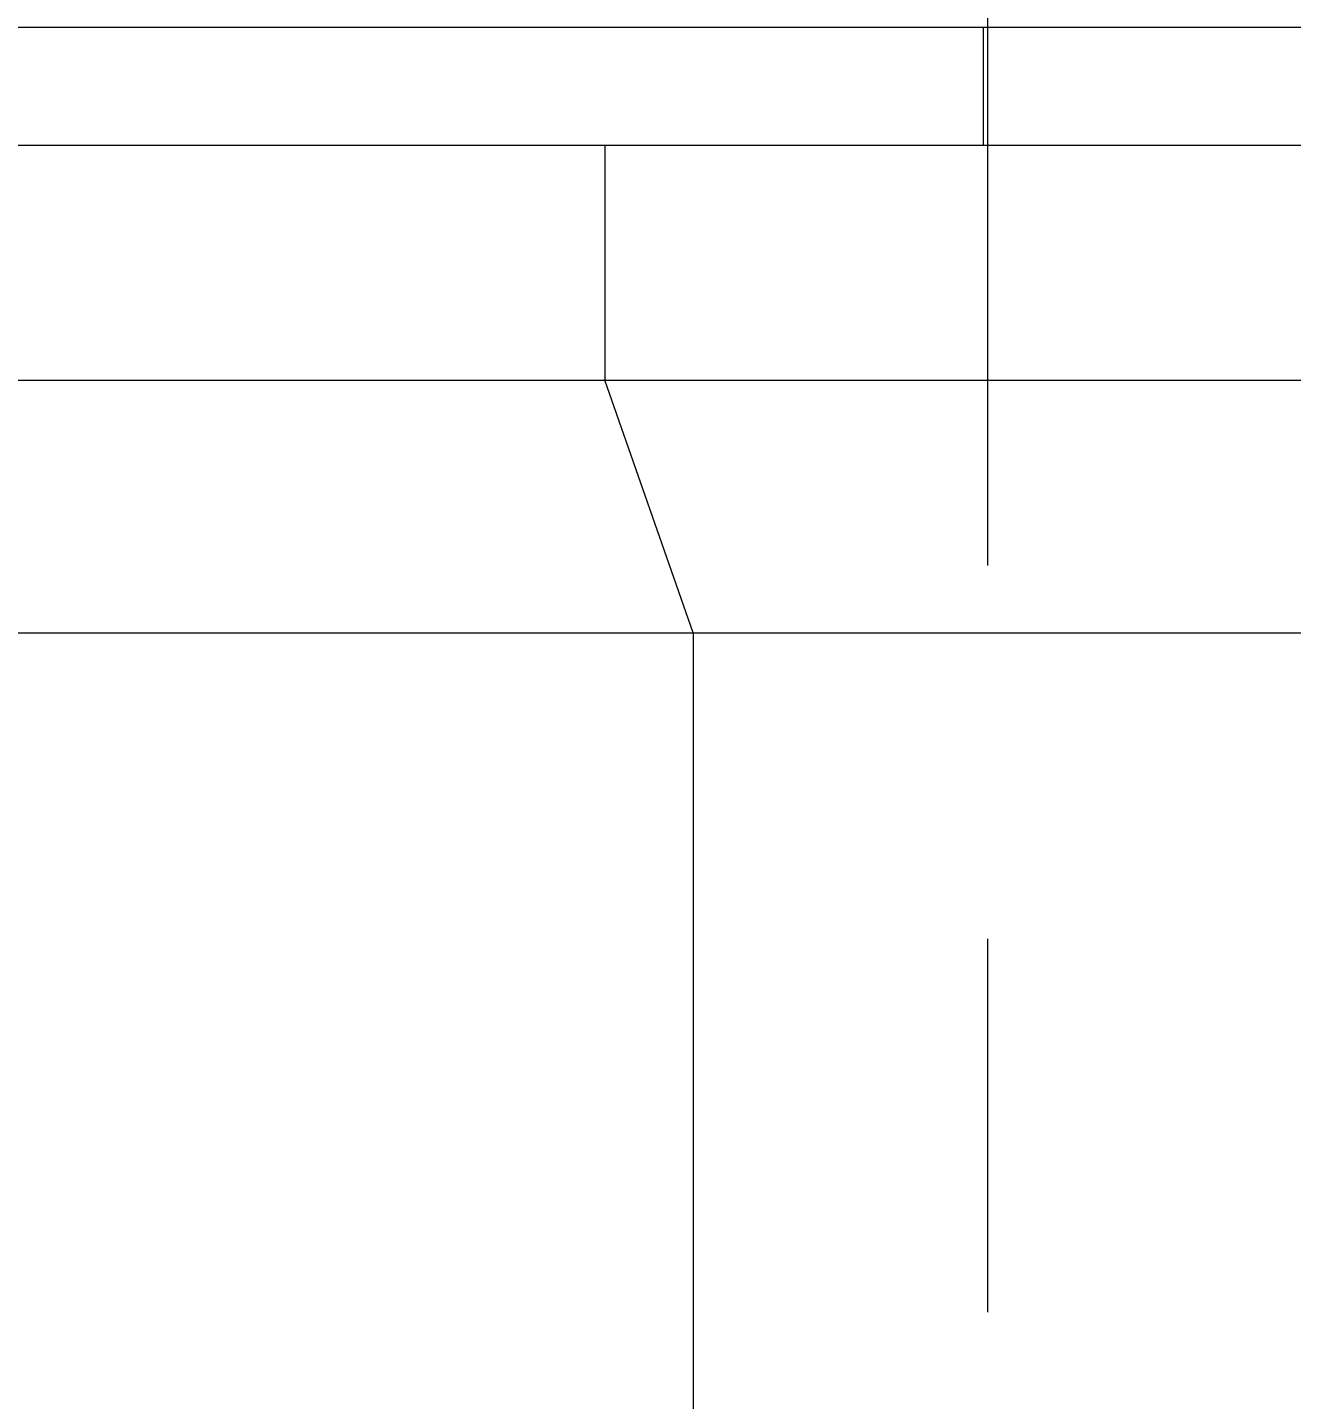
# Model space of a CAD drawing. Header units: millimetres. Extents: x 15183 to 15777, y -3358 to -2518.
# Drawn here: x 15661.03 to 15682.53, y -3077.93 to -3054.59 of the extents above; entities that cross this region are included whole.
import ezdxf

# ---------------------------------------------------------------- set-up
doc = ezdxf.new("R2010")
doc.units = ezdxf.units.MM
doc.linetypes.add('CENTERX2', pattern=[101.6, 63.5, -12.7, 12.7, -12.7])
doc.layers.add('CENTER', color=1, linetype='CENTERX2', lineweight=15)
doc.layers.add('DIM_', color=5, linetype='Continuous', lineweight=9)
doc.styles.get("Standard").update_dxf_attribs({"font": 'arial.ttf'})
doc.dimstyles.new('사본(2) STANDARD', dxfattribs={"dimscale": 0, "dimtxt": 4, "dimasz": 4, "dimexe": 1.25, "dimexo": 0.625, "dimgap": 1.5, "dimtad": 3, "dimtih": 1, "dimtoh": 1, "dimdec": 1, "dimzin": 9, "dimdsep": 46, "dimtxsty": 'Standard', "dimcen": 2.5, "dimclrd": 5, "dimclre": 5, "dimclrt": 5, "dimadec": 0, "dimazin": 0, "dimtfac": 1, "dimtdec": 1, "dimtmove": 0, "dimatfit": 3, "dimfxl": 1.25, "dimtfill": 1, "dimtolj": 1, "dimtzin": 0, "dimarcsym": 0})

# ---------------------------------------------------------------- blocks, each defined once
blk = doc.blocks.new('*D3')
at = {"layer": 'Defpoints', "color": 0, "transparency": 16777216}
for p in [(15499.23, -2698.977, 0), (15677.36, -2727.19, 0), (15544.69, -2774.914), (15389.532, -3036.59, 0), (15677.36, -3115.614, 0)]:
    blk.add_point(p, dxfattribs=at)
at = {"layer": 'DIM_', "color": 5, "lineweight": -2, "transparency": 16777216}
for start, end in [(252.718322, 260.183538), (261.814624, 269.281678)]:
    blk.add_arc((15677.36, -2150.747), 638.111, start, end, dxfattribs=at)
at = {"layer": 'DIM_', "color": 5, "transparency": 16777216}
for points in [[(15487.393, -2761.322), (15488.201, -2758.78), (15480.173, -2757.627)], [(15669.369, -2787.475), (15669.352, -2790.141), (15677.36, -2788.858)]]:
    blk.add_solid(points, dxfattribs=at)
at = {"layer": 'DIM_', "color": 5, "transparency": 16777216, "insert": (15577.538, -2781.002), "char_height": 8, "attachment_point": 5, "bg_fill": 3, "box_fill_scale": 1.1, "bg_fill_color": 256, "bg_fill_true_color": 13158600, "bg_fill_transparency": 0}
blk.add_mtext('\\A1;18°', dxfattribs=at)

msp = doc.modelspace()

# ---------------------------------------------------------------- linework, layer by layer
at = {"linetype": 'Continuous', "lineweight": 18}
for p, q in [((15677.291, -3054.59, 0), (15653.86, -3054.59, 0)), ((15700.86, -3054.59, 0), (15677.291, -3054.59, 0)), ((15653.06, -3056.59, 0), (15670.851, -3056.59, 0)), ((15670.851, -3056.59, 0), (15701.66, -3056.59, 0)), ((15653.06, -3060.59, 0), (15670.851, -3060.59, 0)), ((15670.851, -3060.59, 0), (15701.66, -3060.59, 0)), ((15658.66, -3064.89, 0), (15672.351, -3064.89, 0)), ((15672.351, -3064.89, 0), (15696.06, -3064.89, 0))]:
    msp.add_line(p, q, dxfattribs=at)
at = {"linetype": 'Continuous', "lineweight": 13}
for p, q in [((15677.291, -3056.59, 0), (15677.291, -3054.59, 0)), ((15670.851, -3056.59, 0), (15670.851, -3060.59, 0)), ((15672.351, -3064.89, 0), (15670.851, -3060.59, 0)), ((15672.351, -3064.89, 0), (15672.351, -3078.89, 0))]:
    msp.add_line(p, q, dxfattribs=at)
at = {"layer": 'CENTER', "ltscale": 0.5}
msp.add_line((15677.36, -2727.19, 0), (15677.36, -3115.614, 0), dxfattribs=at)

# ---------------------------------------------------------------- next in the draw order: dimensions: what is measured, and where the dimension line sits
at = {"layer": 'DIM_'}
dim = msp.add_angular_dim_2l(base=(15544.69, -2774.914), line1=((15677.36, -2727.19, 0), (15677.36, -3115.614, 0)), line2=((15499.23, -2698.977, 0), (15389.532, -3036.59, 0)), dimstyle='사본(2) STANDARD', override={"dimscale": 1, "dimtxt": 8, "dimasz": 8, "dimtad": 0}, dxfattribs=at)
dim.commit()
dim.dimension.update_dxf_attribs({"geometry": '*D3', "text_midpoint": (15577.538, -2781.002)})

doc.saveas('drawing.dxf')
